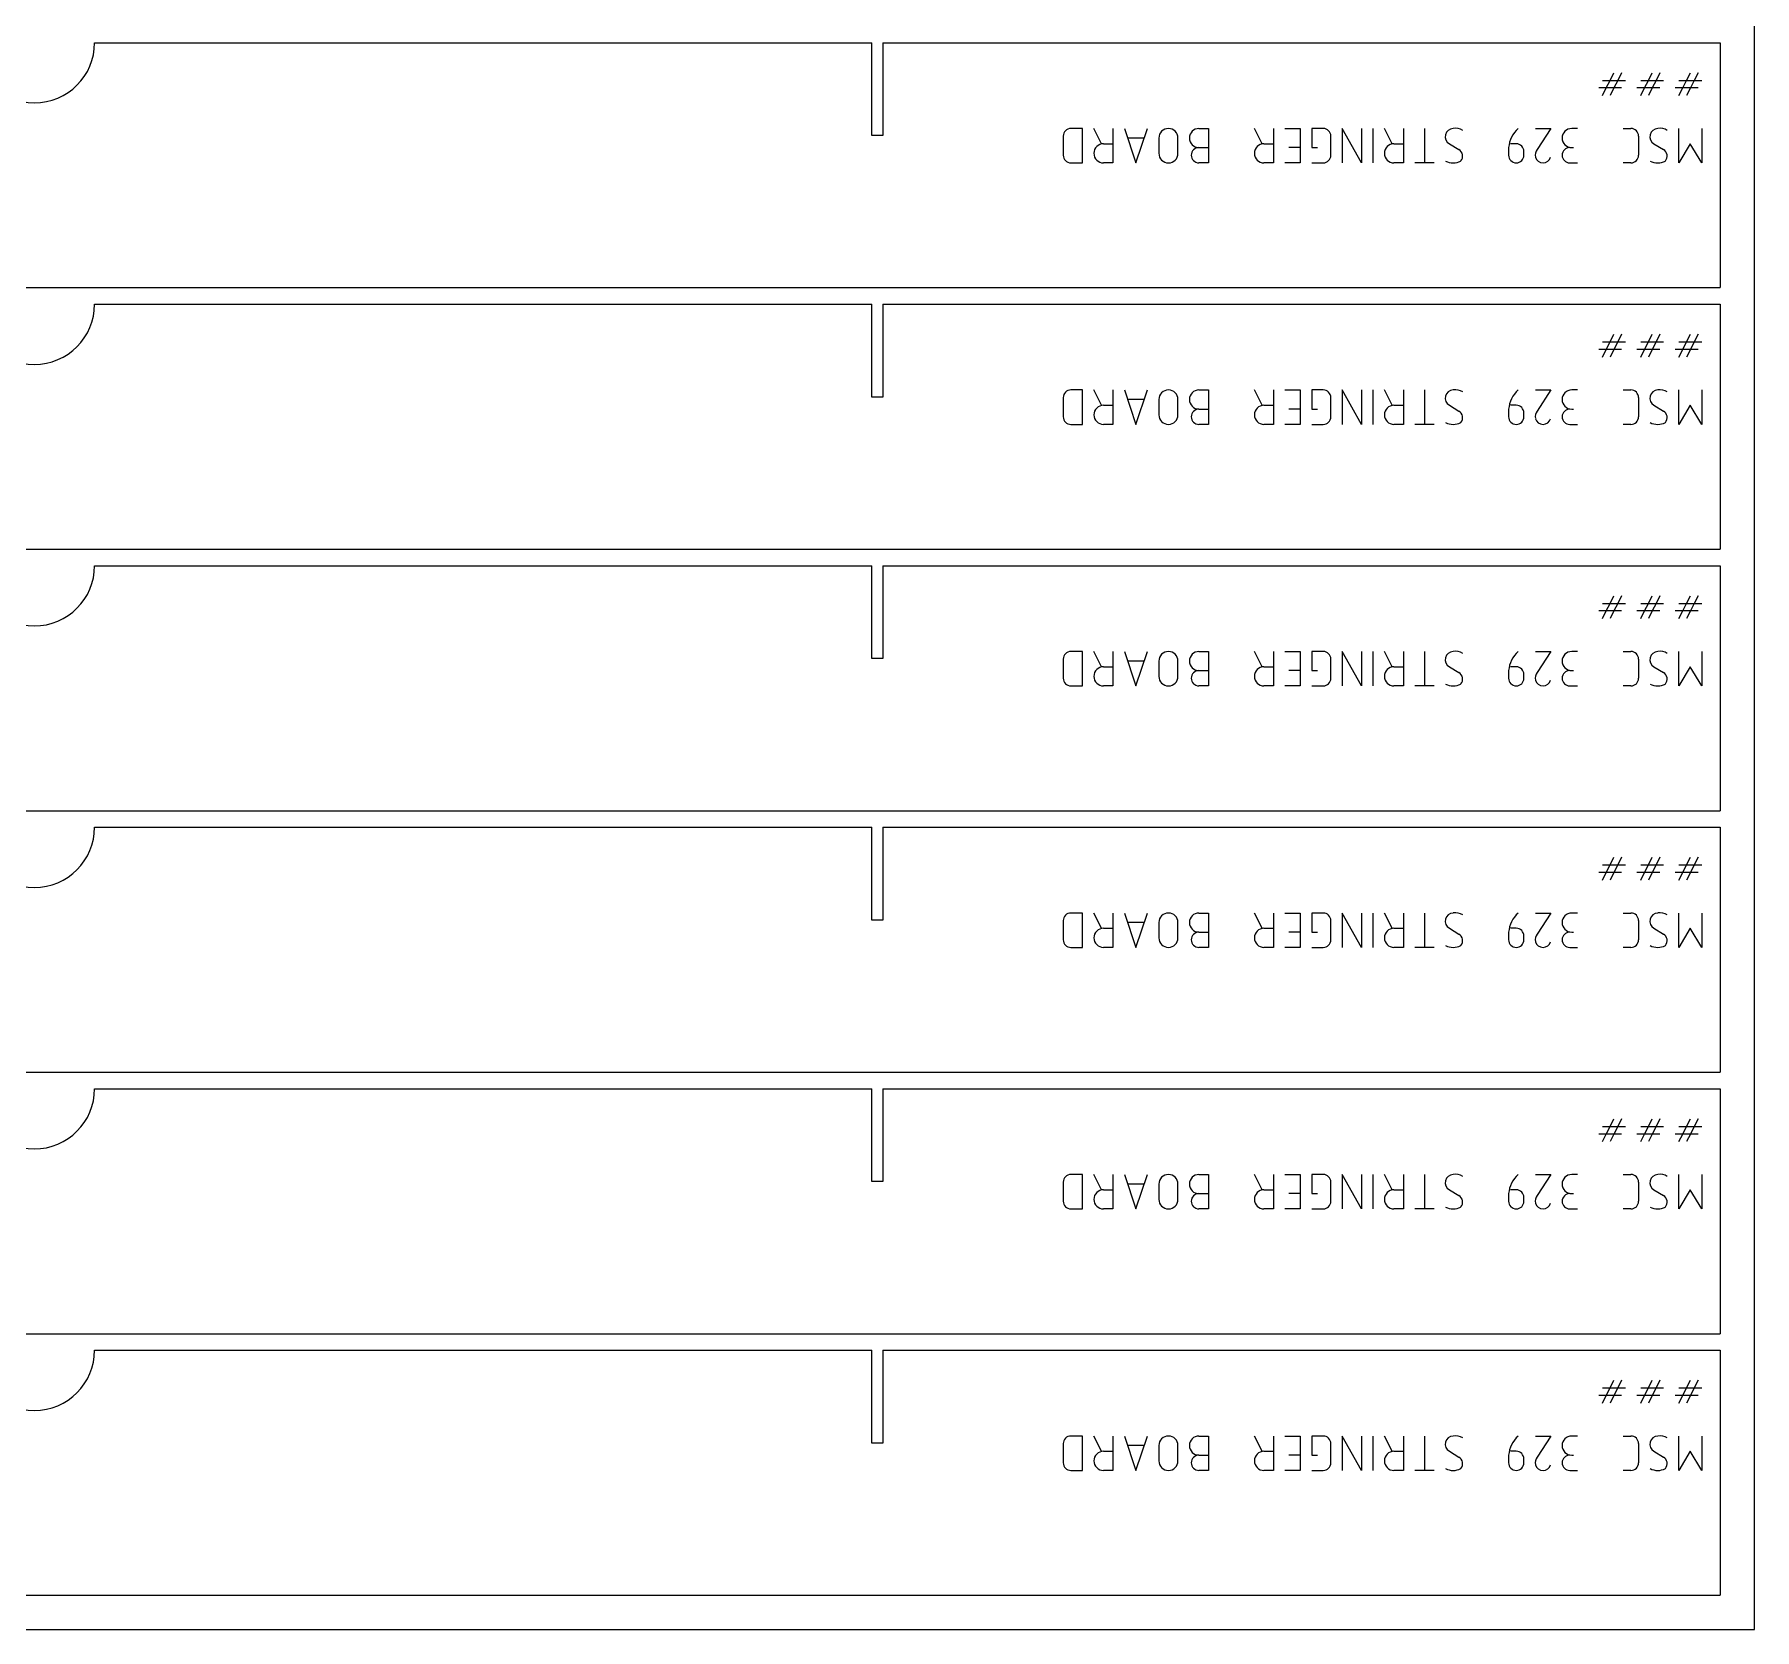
# Model space of a CAD drawing. Header units: millimetres. Extents: x 352 to 5752, y 371 to 2371.
# Drawn here: x 4152 to 4652, y 371 to 835 of the extents above; entities that cross this region are included whole.
import ezdxf

# ---------------------------------------------------------------- set-up
doc = ezdxf.new("R2010")
doc.units = ezdxf.units.MM
doc.layers.add('IV_MARK_SURFACE', color=2, linetype='Continuous', lineweight=5)
doc.layers.add('IV_OUTER_PROFILE', color=7, linetype='Continuous', lineweight=5)

msp = doc.modelspace()

# ---------------------------------------------------------------- linework, layer by layer
msp.add_lwpolyline([(3652.48, 371.21), (4652.48, 371.21), (4652.48, 2371.21), (3652.48, 2371.21)], close=True)
at = {"layer": 'IV_MARK_SURFACE'}
for p, q in [((4608.27, 821.46), (4610.49, 821.46)), ((4609.38, 819.24), (4610.49, 821.46)), ((4610.49, 821.46), (4611.6, 823.68)), ((4610.49, 821.46), (4612.71, 821.46)), ((4612.71, 821.46), (4611.6, 819.24)), ((4613.83, 823.68), (4612.71, 821.46)), ((4612.71, 821.46), (4614.94, 821.46)), ((4619.38, 821.46), (4621.6, 821.46)), ((4620.49, 819.24), (4621.6, 821.46)), ((4621.6, 821.46), (4622.71, 823.68)), ((4621.6, 821.46), (4623.83, 821.46)), ((4623.83, 821.46), (4622.71, 819.24)), ((4624.94, 823.68), (4623.83, 821.46)), ((4623.83, 821.46), (4626.05, 821.46)), ((4630.49, 821.46), (4632.71, 821.46)), ((4631.6, 819.24), (4632.71, 821.46)), ((4632.71, 821.46), (4633.83, 823.68)), ((4632.71, 821.46), (4634.94, 821.46)), ((4634.94, 821.46), (4633.83, 819.24)), ((4636.05, 823.68), (4634.94, 821.46)), ((4634.94, 821.46), (4637.16, 821.46)), ((4609.38, 819.24), (4607.16, 819.24)), ((4608.27, 817.02), (4609.38, 819.24)), ((4611.6, 819.24), (4609.38, 819.24)), ((4611.6, 819.24), (4610.49, 817.02)), ((4613.83, 819.24), (4611.6, 819.24)), ((4620.49, 819.24), (4618.27, 819.24)), ((4619.38, 817.02), (4620.49, 819.24)), ((4622.71, 819.24), (4620.49, 819.24)), ((4622.71, 819.24), (4621.6, 817.02)), ((4624.94, 819.24), (4622.71, 819.24)), ((4631.6, 819.24), (4629.38, 819.24)), ((4630.49, 817.02), (4631.6, 819.24)), ((4633.83, 819.24), (4631.6, 819.24)), ((4633.83, 819.24), (4632.71, 817.02)), ((4636.05, 819.24), (4633.83, 819.24)), ((4451.54, 805.25), (4451.54, 799.69)), ((4457.1, 807.47), (4453.76, 807.47)), ((4457.1, 797.47), (4457.1, 807.47)), ((4462.65, 803.02), (4460.43, 807.47)), ((4465.98, 807.47), (4465.98, 803.02)), ((4469.32, 807.47), (4472.65, 797.47)), ((4472.65, 797.47), (4475.98, 807.47)), ((4490.98, 807.47), (4493.76, 807.47)), ((4493.76, 807.47), (4493.76, 801.91)), ((4509.32, 803.02), (4507.1, 807.47)), ((4512.65, 807.47), (4512.65, 803.02)), ((4515.98, 807.47), (4520.43, 807.47)), ((4520.43, 807.47), (4520.43, 801.91)), ((4527.1, 807.47), (4523.76, 807.47)), ((4523.76, 807.47), (4523.76, 801.91)), ((4529.32, 799.69), (4529.32, 805.25)), ((4538.21, 797.47), (4532.65, 807.47)), ((4532.65, 807.47), (4532.65, 797.47)), ((4538.21, 807.47), (4538.21, 797.47)), ((4541.54, 807.47), (4541.54, 797.47)), ((4547.1, 803.02), (4544.87, 807.47)), ((4550.43, 807.47), (4550.43, 803.02)), ((4556.54, 807.47), (4556.54, 797.47)), ((4588.76, 807.47), (4593.21, 807.47)), ((4593.21, 807.47), (4589.32, 801.36)), ((4600.98, 807.47), (4599.32, 807.47)), ((4614.32, 807.47), (4616.54, 807.47)), ((4618.76, 805.25), (4618.76, 799.69)), ((4630.43, 797.47), (4630.43, 807.47)), ((4637.1, 807.47), (4637.1, 797.47)), ((4463.21, 803.02), (4465.98, 803.02)), ((4465.98, 803.02), (4465.98, 797.47)), ((4474.87, 804.69), (4470.43, 804.69)), ((4479.32, 804.69), (4479.32, 800.25)), ((4484.87, 800.25), (4484.87, 804.69)), ((4490.98, 801.91), (4493.76, 801.91)), ((4493.76, 801.91), (4493.76, 797.47)), ((4509.87, 803.02), (4512.65, 803.02)), ((4512.65, 803.02), (4512.65, 797.47)), ((4520.43, 801.91), (4517.1, 801.91)), ((4520.43, 801.91), (4520.43, 797.47)), ((4523.76, 801.91), (4525.43, 801.91)), ((4547.65, 803.02), (4550.43, 803.02)), ((4550.43, 803.02), (4550.43, 797.47)), ((4563.76, 803.02), (4566.54, 801.36)), ((4580.98, 801.91), (4580.98, 799.69)), ((4583.21, 803.02), (4581.54, 803.02)), ((4585.43, 799.69), (4585.43, 800.8)), ((4599.32, 801.91), (4599.87, 801.91)), ((4623.21, 803.02), (4625.98, 801.36)), ((4633.76, 803.02), (4630.43, 797.47)), ((4637.1, 797.47), (4633.76, 803.02)), ((4453.76, 797.47), (4457.1, 797.47)), ((4465.98, 797.47), (4463.21, 797.47)), ((4493.76, 797.47), (4490.98, 797.47)), ((4512.65, 797.47), (4509.87, 797.47)), ((4520.43, 797.47), (4515.98, 797.47)), ((4523.76, 797.47), (4527.1, 797.47)), ((4550.43, 797.47), (4547.65, 797.47)), ((4556.54, 797.47), (4553.76, 797.47)), ((4559.32, 797.47), (4556.54, 797.47)), ((4598.76, 797.47), (4600.98, 797.47)), ((4616.54, 797.47), (4614.32, 797.47)), ((4608.27, 745.46), (4610.49, 745.46)), ((4609.38, 743.24), (4610.49, 745.46)), ((4610.49, 745.46), (4611.6, 747.68)), ((4610.49, 745.46), (4612.71, 745.46)), ((4612.71, 745.46), (4611.6, 743.24)), ((4613.83, 747.68), (4612.71, 745.46)), ((4612.71, 745.46), (4614.94, 745.46)), ((4619.38, 745.46), (4621.6, 745.46)), ((4620.49, 743.24), (4621.6, 745.46)), ((4621.6, 745.46), (4622.71, 747.68)), ((4621.6, 745.46), (4623.83, 745.46)), ((4623.83, 745.46), (4622.71, 743.24)), ((4624.94, 747.68), (4623.83, 745.46)), ((4623.83, 745.46), (4626.05, 745.46)), ((4630.49, 745.46), (4632.71, 745.46)), ((4631.6, 743.24), (4632.71, 745.46)), ((4632.71, 745.46), (4633.83, 747.68)), ((4632.71, 745.46), (4634.94, 745.46)), ((4634.94, 745.46), (4633.83, 743.24)), ((4636.05, 747.68), (4634.94, 745.46)), ((4634.94, 745.46), (4637.16, 745.46)), ((4609.38, 743.24), (4607.16, 743.24)), ((4608.27, 741.02), (4609.38, 743.24)), ((4611.6, 743.24), (4609.38, 743.24)), ((4611.6, 743.24), (4610.49, 741.02)), ((4613.83, 743.24), (4611.6, 743.24)), ((4620.49, 743.24), (4618.27, 743.24)), ((4619.38, 741.02), (4620.49, 743.24)), ((4622.71, 743.24), (4620.49, 743.24)), ((4622.71, 743.24), (4621.6, 741.02)), ((4624.94, 743.24), (4622.71, 743.24)), ((4631.6, 743.24), (4629.38, 743.24)), ((4630.49, 741.02), (4631.6, 743.24)), ((4633.83, 743.24), (4631.6, 743.24)), ((4633.83, 743.24), (4632.71, 741.02)), ((4636.05, 743.24), (4633.83, 743.24)), ((4457.1, 731.47), (4453.76, 731.47)), ((4457.1, 721.47), (4457.1, 731.47)), ((4462.65, 727.02), (4460.43, 731.47)), ((4465.98, 731.47), (4465.98, 727.02)), ((4469.32, 731.47), (4472.65, 721.47)), ((4472.65, 721.47), (4475.98, 731.47)), ((4490.98, 731.47), (4493.76, 731.47)), ((4493.76, 731.47), (4493.76, 725.91)), ((4509.32, 727.02), (4507.1, 731.47)), ((4512.65, 731.47), (4512.65, 727.02)), ((4515.98, 731.47), (4520.43, 731.47)), ((4520.43, 731.47), (4520.43, 725.91)), ((4527.1, 731.47), (4523.76, 731.47)), ((4523.76, 731.47), (4523.76, 725.91)), ((4538.21, 721.47), (4532.65, 731.47)), ((4532.65, 731.47), (4532.65, 721.47)), ((4538.21, 731.47), (4538.21, 721.47)), ((4541.54, 731.47), (4541.54, 721.47)), ((4547.1, 727.02), (4544.87, 731.47)), ((4550.43, 731.47), (4550.43, 727.02)), ((4556.54, 731.47), (4556.54, 721.47)), ((4588.76, 731.47), (4593.21, 731.47)), ((4593.21, 731.47), (4589.32, 725.36)), ((4600.98, 731.47), (4599.32, 731.47)), ((4614.32, 731.47), (4616.54, 731.47)), ((4630.43, 721.47), (4630.43, 731.47)), ((4637.1, 731.47), (4637.1, 721.47)), ((4451.54, 729.25), (4451.54, 723.69)), ((4463.21, 727.02), (4465.98, 727.02)), ((4465.98, 727.02), (4465.98, 721.47)), ((4474.87, 728.69), (4470.43, 728.69)), ((4479.32, 728.69), (4479.32, 724.25)), ((4484.87, 724.25), (4484.87, 728.69)), ((4490.98, 725.91), (4493.76, 725.91)), ((4493.76, 725.91), (4493.76, 721.47)), ((4509.87, 727.02), (4512.65, 727.02)), ((4512.65, 727.02), (4512.65, 721.47)), ((4520.43, 725.91), (4517.1, 725.91)), ((4520.43, 725.91), (4520.43, 721.47)), ((4523.76, 725.91), (4525.43, 725.91)), ((4529.32, 723.69), (4529.32, 729.25)), ((4547.65, 727.02), (4550.43, 727.02)), ((4550.43, 727.02), (4550.43, 721.47)), ((4563.76, 727.02), (4566.54, 725.36)), ((4580.98, 725.91), (4580.98, 723.69)), ((4583.21, 727.02), (4581.54, 727.02)), ((4599.32, 725.91), (4599.87, 725.91)), ((4618.76, 729.25), (4618.76, 723.69)), ((4623.21, 727.02), (4625.98, 725.36)), ((4633.76, 727.02), (4630.43, 721.47)), ((4637.1, 721.47), (4633.76, 727.02)), ((4453.76, 721.47), (4457.1, 721.47)), ((4465.98, 721.47), (4463.21, 721.47)), ((4493.76, 721.47), (4490.98, 721.47)), ((4512.65, 721.47), (4509.87, 721.47)), ((4520.43, 721.47), (4515.98, 721.47)), ((4523.76, 721.47), (4527.1, 721.47)), ((4550.43, 721.47), (4547.65, 721.47)), ((4556.54, 721.47), (4553.76, 721.47)), ((4559.32, 721.47), (4556.54, 721.47)), ((4585.43, 723.69), (4585.43, 724.8)), ((4598.76, 721.47), (4600.98, 721.47)), ((4616.54, 721.47), (4614.32, 721.47)), ((4610.49, 669.46), (4611.6, 671.68)), ((4613.83, 671.68), (4612.71, 669.46)), ((4621.6, 669.46), (4622.71, 671.68)), ((4624.94, 671.68), (4623.83, 669.46)), ((4632.71, 669.46), (4633.83, 671.68)), ((4636.05, 671.68), (4634.94, 669.46)), ((4609.38, 667.24), (4607.16, 667.24)), ((4608.27, 669.46), (4610.49, 669.46)), ((4608.27, 665.02), (4609.38, 667.24)), ((4609.38, 667.24), (4610.49, 669.46)), ((4611.6, 667.24), (4609.38, 667.24)), ((4610.49, 669.46), (4612.71, 669.46)), ((4611.6, 667.24), (4610.49, 665.02)), ((4612.71, 669.46), (4611.6, 667.24)), ((4613.83, 667.24), (4611.6, 667.24)), ((4612.71, 669.46), (4614.94, 669.46)), ((4620.49, 667.24), (4618.27, 667.24)), ((4619.38, 669.46), (4621.6, 669.46)), ((4619.38, 665.02), (4620.49, 667.24)), ((4620.49, 667.24), (4621.6, 669.46)), ((4622.71, 667.24), (4620.49, 667.24)), ((4621.6, 669.46), (4623.83, 669.46)), ((4622.71, 667.24), (4621.6, 665.02)), ((4623.83, 669.46), (4622.71, 667.24)), ((4624.94, 667.24), (4622.71, 667.24)), ((4623.83, 669.46), (4626.05, 669.46)), ((4631.6, 667.24), (4629.38, 667.24)), ((4630.49, 669.46), (4632.71, 669.46)), ((4630.49, 665.02), (4631.6, 667.24)), ((4631.6, 667.24), (4632.71, 669.46)), ((4633.83, 667.24), (4631.6, 667.24)), ((4632.71, 669.46), (4634.94, 669.46)), ((4633.83, 667.24), (4632.71, 665.02)), ((4634.94, 669.46), (4633.83, 667.24)), ((4636.05, 667.24), (4633.83, 667.24)), ((4634.94, 669.46), (4637.16, 669.46)), ((4457.1, 655.47), (4453.76, 655.47)), ((4457.1, 645.47), (4457.1, 655.47)), ((4462.65, 651.02), (4460.43, 655.47)), ((4465.98, 655.47), (4465.98, 651.02)), ((4469.32, 655.47), (4472.65, 645.47)), ((4472.65, 645.47), (4475.98, 655.47)), ((4490.98, 655.47), (4493.76, 655.47)), ((4493.76, 655.47), (4493.76, 649.91)), ((4509.32, 651.02), (4507.1, 655.47)), ((4512.65, 655.47), (4512.65, 651.02)), ((4515.98, 655.47), (4520.43, 655.47)), ((4520.43, 655.47), (4520.43, 649.91)), ((4527.1, 655.47), (4523.76, 655.47)), ((4523.76, 655.47), (4523.76, 649.91)), ((4538.21, 645.47), (4532.65, 655.47)), ((4532.65, 655.47), (4532.65, 645.47)), ((4538.21, 655.47), (4538.21, 645.47)), ((4541.54, 655.47), (4541.54, 645.47)), ((4547.1, 651.02), (4544.87, 655.47)), ((4550.43, 655.47), (4550.43, 651.02)), ((4556.54, 655.47), (4556.54, 645.47)), ((4588.76, 655.47), (4593.21, 655.47)), ((4593.21, 655.47), (4589.32, 649.36)), ((4600.98, 655.47), (4599.32, 655.47)), ((4614.32, 655.47), (4616.54, 655.47)), ((4630.43, 645.47), (4630.43, 655.47)), ((4637.1, 655.47), (4637.1, 645.47)), ((4451.54, 653.25), (4451.54, 647.69)), ((4463.21, 651.02), (4465.98, 651.02)), ((4465.98, 651.02), (4465.98, 645.47)), ((4474.87, 652.69), (4470.43, 652.69)), ((4479.32, 652.69), (4479.32, 648.25)), ((4484.87, 648.25), (4484.87, 652.69)), ((4509.87, 651.02), (4512.65, 651.02)), ((4512.65, 651.02), (4512.65, 645.47)), ((4529.32, 647.69), (4529.32, 653.25)), ((4547.65, 651.02), (4550.43, 651.02)), ((4550.43, 651.02), (4550.43, 645.47)), ((4563.76, 651.02), (4566.54, 649.36)), ((4583.21, 651.02), (4581.54, 651.02)), ((4618.76, 653.25), (4618.76, 647.69)), ((4623.21, 651.02), (4625.98, 649.36)), ((4633.76, 651.02), (4630.43, 645.47)), ((4637.1, 645.47), (4633.76, 651.02)), ((4453.76, 645.47), (4457.1, 645.47)), ((4465.98, 645.47), (4463.21, 645.47)), ((4490.98, 649.91), (4493.76, 649.91)), ((4493.76, 645.47), (4490.98, 645.47)), ((4493.76, 649.91), (4493.76, 645.47)), ((4512.65, 645.47), (4509.87, 645.47)), ((4520.43, 645.47), (4515.98, 645.47)), ((4520.43, 649.91), (4517.1, 649.91)), ((4520.43, 649.91), (4520.43, 645.47)), ((4523.76, 649.91), (4525.43, 649.91)), ((4523.76, 645.47), (4527.1, 645.47)), ((4550.43, 645.47), (4547.65, 645.47)), ((4556.54, 645.47), (4553.76, 645.47)), ((4559.32, 645.47), (4556.54, 645.47)), ((4580.98, 649.91), (4580.98, 647.69)), ((4585.43, 647.69), (4585.43, 648.8)), ((4598.76, 645.47), (4600.98, 645.47)), ((4599.32, 649.91), (4599.87, 649.91)), ((4616.54, 645.47), (4614.32, 645.47)), ((4610.49, 593.46), (4611.6, 595.68)), ((4613.83, 595.68), (4612.71, 593.46)), ((4621.6, 593.46), (4622.71, 595.68)), ((4624.94, 595.68), (4623.83, 593.46)), ((4632.71, 593.46), (4633.83, 595.68)), ((4636.05, 595.68), (4634.94, 593.46)), ((4609.38, 591.24), (4607.16, 591.24)), ((4608.27, 593.46), (4610.49, 593.46)), ((4608.27, 589.02), (4609.38, 591.24)), ((4609.38, 591.24), (4610.49, 593.46)), ((4611.6, 591.24), (4609.38, 591.24)), ((4610.49, 593.46), (4612.71, 593.46)), ((4611.6, 591.24), (4610.49, 589.02)), ((4612.71, 593.46), (4611.6, 591.24)), ((4613.83, 591.24), (4611.6, 591.24)), ((4612.71, 593.46), (4614.94, 593.46)), ((4620.49, 591.24), (4618.27, 591.24)), ((4619.38, 593.46), (4621.6, 593.46)), ((4619.38, 589.02), (4620.49, 591.24)), ((4620.49, 591.24), (4621.6, 593.46)), ((4622.71, 591.24), (4620.49, 591.24)), ((4621.6, 593.46), (4623.83, 593.46)), ((4622.71, 591.24), (4621.6, 589.02)), ((4623.83, 593.46), (4622.71, 591.24)), ((4624.94, 591.24), (4622.71, 591.24)), ((4623.83, 593.46), (4626.05, 593.46)), ((4631.6, 591.24), (4629.38, 591.24)), ((4630.49, 593.46), (4632.71, 593.46)), ((4630.49, 589.02), (4631.6, 591.24)), ((4631.6, 591.24), (4632.71, 593.46)), ((4633.83, 591.24), (4631.6, 591.24)), ((4632.71, 593.46), (4634.94, 593.46)), ((4633.83, 591.24), (4632.71, 589.02)), ((4634.94, 593.46), (4633.83, 591.24)), ((4636.05, 591.24), (4633.83, 591.24)), ((4634.94, 593.46), (4637.16, 593.46)), ((4451.54, 577.25), (4451.54, 571.69)), ((4457.1, 579.47), (4453.76, 579.47)), ((4457.1, 569.47), (4457.1, 579.47)), ((4462.65, 575.02), (4460.43, 579.47)), ((4463.21, 575.02), (4465.98, 575.02)), ((4465.98, 579.47), (4465.98, 575.02)), ((4465.98, 575.02), (4465.98, 569.47)), ((4469.32, 579.47), (4472.65, 569.47)), ((4474.87, 576.69), (4470.43, 576.69)), ((4472.65, 569.47), (4475.98, 579.47)), ((4479.32, 576.69), (4479.32, 572.25)), ((4484.87, 572.25), (4484.87, 576.69)), ((4490.98, 579.47), (4493.76, 579.47)), ((4493.76, 579.47), (4493.76, 573.91)), ((4509.32, 575.02), (4507.1, 579.47)), ((4509.87, 575.02), (4512.65, 575.02)), ((4512.65, 579.47), (4512.65, 575.02)), ((4512.65, 575.02), (4512.65, 569.47)), ((4515.98, 579.47), (4520.43, 579.47)), ((4520.43, 579.47), (4520.43, 573.91)), ((4527.1, 579.47), (4523.76, 579.47)), ((4523.76, 579.47), (4523.76, 573.91)), ((4529.32, 571.69), (4529.32, 577.25)), ((4538.21, 569.47), (4532.65, 579.47)), ((4532.65, 579.47), (4532.65, 569.47)), ((4538.21, 579.47), (4538.21, 569.47)), ((4541.54, 579.47), (4541.54, 569.47)), ((4547.1, 575.02), (4544.87, 579.47)), ((4547.65, 575.02), (4550.43, 575.02)), ((4550.43, 579.47), (4550.43, 575.02)), ((4550.43, 575.02), (4550.43, 569.47)), ((4556.54, 579.47), (4556.54, 569.47)), ((4563.76, 575.02), (4566.54, 573.36)), ((4583.21, 575.02), (4581.54, 575.02)), ((4588.76, 579.47), (4593.21, 579.47)), ((4593.21, 579.47), (4589.32, 573.36)), ((4600.98, 579.47), (4599.32, 579.47)), ((4614.32, 579.47), (4616.54, 579.47)), ((4618.76, 577.25), (4618.76, 571.69)), ((4623.21, 575.02), (4625.98, 573.36)), ((4630.43, 569.47), (4630.43, 579.47)), ((4633.76, 575.02), (4630.43, 569.47)), ((4637.1, 569.47), (4633.76, 575.02)), ((4637.1, 579.47), (4637.1, 569.47)), ((4490.98, 573.91), (4493.76, 573.91)), ((4493.76, 573.91), (4493.76, 569.47)), ((4520.43, 573.91), (4517.1, 573.91)), ((4520.43, 573.91), (4520.43, 569.47)), ((4523.76, 573.91), (4525.43, 573.91)), ((4580.98, 573.91), (4580.98, 571.69)), ((4585.43, 571.69), (4585.43, 572.8)), ((4599.32, 573.91), (4599.87, 573.91)), ((4453.76, 569.47), (4457.1, 569.47)), ((4465.98, 569.47), (4463.21, 569.47)), ((4493.76, 569.47), (4490.98, 569.47)), ((4512.65, 569.47), (4509.87, 569.47)), ((4520.43, 569.47), (4515.98, 569.47)), ((4523.76, 569.47), (4527.1, 569.47)), ((4550.43, 569.47), (4547.65, 569.47)), ((4556.54, 569.47), (4553.76, 569.47)), ((4559.32, 569.47), (4556.54, 569.47)), ((4598.76, 569.47), (4600.98, 569.47)), ((4616.54, 569.47), (4614.32, 569.47)), ((4609.38, 515.24), (4607.16, 515.24)), ((4608.27, 517.46), (4610.49, 517.46)), ((4608.27, 513.02), (4609.38, 515.24)), ((4609.38, 515.24), (4610.49, 517.46)), ((4611.6, 515.24), (4609.38, 515.24)), ((4610.49, 517.46), (4611.6, 519.68)), ((4610.49, 517.46), (4612.71, 517.46)), ((4611.6, 515.24), (4610.49, 513.02)), ((4612.71, 517.46), (4611.6, 515.24)), ((4613.83, 515.24), (4611.6, 515.24)), ((4613.83, 519.68), (4612.71, 517.46)), ((4612.71, 517.46), (4614.94, 517.46)), ((4620.49, 515.24), (4618.27, 515.24)), ((4619.38, 517.46), (4621.6, 517.46)), ((4619.38, 513.02), (4620.49, 515.24)), ((4620.49, 515.24), (4621.6, 517.46)), ((4622.71, 515.24), (4620.49, 515.24)), ((4621.6, 517.46), (4622.71, 519.68)), ((4621.6, 517.46), (4623.83, 517.46)), ((4622.71, 515.24), (4621.6, 513.02)), ((4623.83, 517.46), (4622.71, 515.24)), ((4624.94, 515.24), (4622.71, 515.24)), ((4624.94, 519.68), (4623.83, 517.46)), ((4623.83, 517.46), (4626.05, 517.46)), ((4631.6, 515.24), (4629.38, 515.24)), ((4630.49, 517.46), (4632.71, 517.46)), ((4630.49, 513.02), (4631.6, 515.24)), ((4631.6, 515.24), (4632.71, 517.46)), ((4633.83, 515.24), (4631.6, 515.24)), ((4632.71, 517.46), (4633.83, 519.68)), ((4632.71, 517.46), (4634.94, 517.46)), ((4633.83, 515.24), (4632.71, 513.02)), ((4634.94, 517.46), (4633.83, 515.24)), ((4636.05, 515.24), (4633.83, 515.24)), ((4636.05, 519.68), (4634.94, 517.46)), ((4634.94, 517.46), (4637.16, 517.46)), ((4451.54, 501.25), (4451.54, 495.69)), ((4457.1, 503.47), (4453.76, 503.47)), ((4457.1, 493.47), (4457.1, 503.47)), ((4462.65, 499.02), (4460.43, 503.47)), ((4465.98, 503.47), (4465.98, 499.02)), ((4469.32, 503.47), (4472.65, 493.47)), ((4474.87, 500.69), (4470.43, 500.69)), ((4472.65, 493.47), (4475.98, 503.47)), ((4479.32, 500.69), (4479.32, 496.25)), ((4484.87, 496.25), (4484.87, 500.69)), ((4490.98, 503.47), (4493.76, 503.47)), ((4493.76, 503.47), (4493.76, 497.91)), ((4509.32, 499.02), (4507.1, 503.47)), ((4512.65, 503.47), (4512.65, 499.02)), ((4515.98, 503.47), (4520.43, 503.47)), ((4520.43, 503.47), (4520.43, 497.91)), ((4527.1, 503.47), (4523.76, 503.47)), ((4523.76, 503.47), (4523.76, 497.91)), ((4529.32, 495.69), (4529.32, 501.25)), ((4538.21, 493.47), (4532.65, 503.47)), ((4532.65, 503.47), (4532.65, 493.47)), ((4538.21, 503.47), (4538.21, 493.47)), ((4541.54, 503.47), (4541.54, 493.47)), ((4547.1, 499.02), (4544.87, 503.47)), ((4550.43, 503.47), (4550.43, 499.02)), ((4556.54, 503.47), (4556.54, 493.47)), ((4588.76, 503.47), (4593.21, 503.47)), ((4593.21, 503.47), (4589.32, 497.36)), ((4600.98, 503.47), (4599.32, 503.47)), ((4614.32, 503.47), (4616.54, 503.47)), ((4618.76, 501.25), (4618.76, 495.69)), ((4630.43, 493.47), (4630.43, 503.47)), ((4637.1, 503.47), (4637.1, 493.47)), ((4463.21, 499.02), (4465.98, 499.02)), ((4465.98, 499.02), (4465.98, 493.47)), ((4490.98, 497.91), (4493.76, 497.91)), ((4493.76, 497.91), (4493.76, 493.47)), ((4509.87, 499.02), (4512.65, 499.02)), ((4512.65, 499.02), (4512.65, 493.47)), ((4520.43, 497.91), (4517.1, 497.91)), ((4520.43, 497.91), (4520.43, 493.47)), ((4523.76, 497.91), (4525.43, 497.91)), ((4547.65, 499.02), (4550.43, 499.02)), ((4550.43, 499.02), (4550.43, 493.47)), ((4563.76, 499.02), (4566.54, 497.36)), ((4580.98, 497.91), (4580.98, 495.69)), ((4583.21, 499.02), (4581.54, 499.02)), ((4585.43, 495.69), (4585.43, 496.8)), ((4599.32, 497.91), (4599.87, 497.91)), ((4623.21, 499.02), (4625.98, 497.36)), ((4633.76, 499.02), (4630.43, 493.47)), ((4637.1, 493.47), (4633.76, 499.02)), ((4453.76, 493.47), (4457.1, 493.47)), ((4465.98, 493.47), (4463.21, 493.47)), ((4493.76, 493.47), (4490.98, 493.47)), ((4512.65, 493.47), (4509.87, 493.47)), ((4520.43, 493.47), (4515.98, 493.47)), ((4523.76, 493.47), (4527.1, 493.47)), ((4550.43, 493.47), (4547.65, 493.47)), ((4556.54, 493.47), (4553.76, 493.47)), ((4559.32, 493.47), (4556.54, 493.47)), ((4598.76, 493.47), (4600.98, 493.47)), ((4616.54, 493.47), (4614.32, 493.47)), ((4608.27, 441.46), (4610.49, 441.46)), ((4609.38, 439.24), (4610.49, 441.46)), ((4610.49, 441.46), (4611.6, 443.68)), ((4610.49, 441.46), (4612.71, 441.46)), ((4612.71, 441.46), (4611.6, 439.24)), ((4613.83, 443.68), (4612.71, 441.46)), ((4612.71, 441.46), (4614.94, 441.46)), ((4619.38, 441.46), (4621.6, 441.46)), ((4620.49, 439.24), (4621.6, 441.46)), ((4621.6, 441.46), (4622.71, 443.68)), ((4621.6, 441.46), (4623.83, 441.46)), ((4623.83, 441.46), (4622.71, 439.24)), ((4624.94, 443.68), (4623.83, 441.46)), ((4623.83, 441.46), (4626.05, 441.46)), ((4630.49, 441.46), (4632.71, 441.46)), ((4631.6, 439.24), (4632.71, 441.46)), ((4632.71, 441.46), (4633.83, 443.68)), ((4632.71, 441.46), (4634.94, 441.46)), ((4634.94, 441.46), (4633.83, 439.24)), ((4636.05, 443.68), (4634.94, 441.46)), ((4634.94, 441.46), (4637.16, 441.46)), ((4609.38, 439.24), (4607.16, 439.24)), ((4608.27, 437.02), (4609.38, 439.24)), ((4611.6, 439.24), (4609.38, 439.24)), ((4611.6, 439.24), (4610.49, 437.02)), ((4613.83, 439.24), (4611.6, 439.24)), ((4620.49, 439.24), (4618.27, 439.24)), ((4619.38, 437.02), (4620.49, 439.24)), ((4622.71, 439.24), (4620.49, 439.24)), ((4622.71, 439.24), (4621.6, 437.02)), ((4624.94, 439.24), (4622.71, 439.24)), ((4631.6, 439.24), (4629.38, 439.24)), ((4630.49, 437.02), (4631.6, 439.24)), ((4633.83, 439.24), (4631.6, 439.24)), ((4633.83, 439.24), (4632.71, 437.02)), ((4636.05, 439.24), (4633.83, 439.24)), ((4451.54, 425.25), (4451.54, 419.69)), ((4457.1, 427.47), (4453.76, 427.47)), ((4457.1, 417.47), (4457.1, 427.47)), ((4462.65, 423.02), (4460.43, 427.47)), ((4465.98, 427.47), (4465.98, 423.02)), ((4469.32, 427.47), (4472.65, 417.47)), ((4472.65, 417.47), (4475.98, 427.47)), ((4490.98, 427.47), (4493.76, 427.47)), ((4493.76, 427.47), (4493.76, 421.91)), ((4509.32, 423.02), (4507.1, 427.47)), ((4512.65, 427.47), (4512.65, 423.02)), ((4515.98, 427.47), (4520.43, 427.47)), ((4520.43, 427.47), (4520.43, 421.91)), ((4527.1, 427.47), (4523.76, 427.47)), ((4523.76, 427.47), (4523.76, 421.91)), ((4529.32, 419.69), (4529.32, 425.25)), ((4538.21, 417.47), (4532.65, 427.47)), ((4532.65, 427.47), (4532.65, 417.47)), ((4538.21, 427.47), (4538.21, 417.47)), ((4541.54, 427.47), (4541.54, 417.47)), ((4547.1, 423.02), (4544.87, 427.47)), ((4550.43, 427.47), (4550.43, 423.02)), ((4556.54, 427.47), (4556.54, 417.47)), ((4588.76, 427.47), (4593.21, 427.47)), ((4593.21, 427.47), (4589.32, 421.36)), ((4600.98, 427.47), (4599.32, 427.47)), ((4614.32, 427.47), (4616.54, 427.47)), ((4618.76, 425.25), (4618.76, 419.69)), ((4630.43, 417.47), (4630.43, 427.47)), ((4637.1, 427.47), (4637.1, 417.47)), ((4463.21, 423.02), (4465.98, 423.02)), ((4465.98, 423.02), (4465.98, 417.47)), ((4474.87, 424.69), (4470.43, 424.69)), ((4479.32, 424.69), (4479.32, 420.25)), ((4484.87, 420.25), (4484.87, 424.69)), ((4490.98, 421.91), (4493.76, 421.91)), ((4493.76, 421.91), (4493.76, 417.47)), ((4509.87, 423.02), (4512.65, 423.02)), ((4512.65, 423.02), (4512.65, 417.47)), ((4520.43, 421.91), (4517.1, 421.91)), ((4520.43, 421.91), (4520.43, 417.47)), ((4523.76, 421.91), (4525.43, 421.91)), ((4547.65, 423.02), (4550.43, 423.02)), ((4550.43, 423.02), (4550.43, 417.47)), ((4563.76, 423.02), (4566.54, 421.36)), ((4580.98, 421.91), (4580.98, 419.69)), ((4583.21, 423.02), (4581.54, 423.02)), ((4585.43, 419.69), (4585.43, 420.8)), ((4599.32, 421.91), (4599.87, 421.91)), ((4623.21, 423.02), (4625.98, 421.36)), ((4633.76, 423.02), (4630.43, 417.47)), ((4637.1, 417.47), (4633.76, 423.02)), ((4453.76, 417.47), (4457.1, 417.47)), ((4465.98, 417.47), (4463.21, 417.47)), ((4493.76, 417.47), (4490.98, 417.47)), ((4512.65, 417.47), (4509.87, 417.47)), ((4520.43, 417.47), (4515.98, 417.47)), ((4523.76, 417.47), (4527.1, 417.47)), ((4550.43, 417.47), (4547.65, 417.47)), ((4556.54, 417.47), (4553.76, 417.47)), ((4559.32, 417.47), (4556.54, 417.47)), ((4598.76, 417.47), (4600.98, 417.47)), ((4616.54, 417.47), (4614.32, 417.47))]:
    msp.add_line(p, q, dxfattribs=at)
for centre, radius, start, end in [((4453.76, 805.25), 2.22, 90, 180), ((4482.1, 804.69), 2.78, 0, 180), ((4490.98, 804.69), 2.78, 90, 270), ((4527.1, 805.25), 2.22, 0, 90), ((4564.97, 805.08), 2.39, 92.3685, 239.559), ((4565.58, 803.8), 3.74, 56.4174, 100.9627), ((4589.79, 800.98), 8.86, 132.9047, 173.9652), ((4599.32, 804.69), 2.78, 90, 270), ((4616.54, 805.25), 2.22, 0, 90), ((4624.42, 805.08), 2.39, 92.3685, 239.559), ((4625.03, 803.8), 3.74, 56.4174, 100.9627), ((4463.21, 800.25), 2.78, 90, 270), ((4482.1, 800.25), 2.78, 180, 0), ((4490.98, 799.69), 2.22, 90, 270), ((4509.87, 800.25), 2.78, 90, 270), ((4547.65, 800.25), 2.78, 90, 270), ((4565.41, 799.46), 2.21, 319.6263, 59.2984), ((4583.21, 800.8), 2.22, 0, 90), ((4591.75, 799.57), 3.02, 143.6911, 188.2364), ((4598.76, 799.69), 2.22, 90, 270), ((4624.86, 799.46), 2.21, 319.6263, 59.2984), ((4453.76, 799.69), 2.22, 180, 270), ((4527.1, 799.69), 2.22, 270, 0), ((4564.87, 802.15), 4.69, 241.7153, 298.2847), ((4583.21, 799.69), 2.22, 180, 0), ((4590.98, 799.79), 2.32, 196.4047, 343.5953), ((4616.54, 799.69), 2.22, 270, 0), ((4624.32, 802.15), 4.69, 241.7153, 298.2847), ((4453.76, 729.25), 2.22, 90, 180), ((4482.1, 728.69), 2.78, 0, 180), ((4490.98, 728.69), 2.78, 90, 270), ((4527.1, 729.25), 2.22, 0, 90), ((4564.97, 729.08), 2.39, 92.3685, 239.559), ((4565.58, 727.8), 3.74, 56.4174, 100.9627), ((4589.79, 724.98), 8.86, 132.9047, 173.9652), ((4599.32, 728.69), 2.78, 90, 270), ((4616.54, 729.25), 2.22, 0, 90), ((4624.42, 729.08), 2.39, 92.3685, 239.559), ((4625.03, 727.8), 3.74, 56.4174, 100.9627), ((4463.21, 724.25), 2.78, 90, 270), ((4490.98, 723.69), 2.22, 90, 270), ((4509.87, 724.25), 2.78, 90, 270), ((4547.65, 724.25), 2.78, 90, 270), ((4565.41, 723.46), 2.21, 319.6263, 59.2984), ((4583.21, 724.8), 2.22, 0, 90), ((4591.75, 723.57), 3.02, 143.6911, 188.2364), ((4598.76, 723.69), 2.22, 90, 270), ((4624.86, 723.46), 2.21, 319.6263, 59.2984), ((4453.76, 723.69), 2.22, 180, 270), ((4482.1, 724.25), 2.78, 180, 0), ((4527.1, 723.69), 2.22, 270, 0), ((4564.87, 726.15), 4.69, 241.7153, 298.2847), ((4583.21, 723.69), 2.22, 180, 0), ((4590.98, 723.79), 2.32, 196.4047, 343.5953), ((4616.54, 723.69), 2.22, 270, 0), ((4624.32, 726.15), 4.69, 241.7153, 298.2847), ((4453.76, 653.25), 2.22, 90, 180), ((4482.1, 652.69), 2.78, 0, 180), ((4490.98, 652.69), 2.78, 90, 270), ((4527.1, 653.25), 2.22, 0, 90), ((4564.97, 653.08), 2.39, 92.3685, 239.559), ((4565.58, 651.8), 3.74, 56.4174, 100.9627), ((4589.79, 648.98), 8.86, 132.9047, 173.9652), ((4599.32, 652.69), 2.78, 90, 270), ((4616.54, 653.25), 2.22, 0, 90), ((4624.42, 653.08), 2.39, 92.3685, 239.559), ((4625.03, 651.8), 3.74, 56.4174, 100.9627), ((4463.21, 648.25), 2.78, 90, 270), ((4509.87, 648.25), 2.78, 90, 270), ((4547.65, 648.25), 2.78, 90, 270), ((4583.21, 648.8), 2.22, 0, 90), ((4453.76, 647.69), 2.22, 180, 270), ((4482.1, 648.25), 2.78, 180, 0), ((4490.98, 647.69), 2.22, 90, 270), ((4527.1, 647.69), 2.22, 270, 0), ((4564.87, 650.15), 4.69, 241.7153, 298.2847), ((4565.41, 647.46), 2.21, 319.6263, 59.2984), ((4583.21, 647.69), 2.22, 180, 0), ((4591.75, 647.57), 3.02, 143.6911, 188.2364), ((4590.98, 647.79), 2.32, 196.4047, 343.5953), ((4598.76, 647.69), 2.22, 90, 270), ((4616.54, 647.69), 2.22, 270, 0), ((4624.32, 650.15), 4.69, 241.7153, 298.2847), ((4624.86, 647.46), 2.21, 319.6263, 59.2984), ((4453.76, 577.25), 2.22, 90, 180), ((4463.21, 572.25), 2.78, 90, 270), ((4482.1, 576.69), 2.78, 0, 180), ((4490.98, 576.69), 2.78, 90, 270), ((4509.87, 572.25), 2.78, 90, 270), ((4527.1, 577.25), 2.22, 0, 90), ((4547.65, 572.25), 2.78, 90, 270), ((4564.97, 577.08), 2.39, 92.3685, 239.559), ((4565.58, 575.8), 3.74, 56.4174, 100.9627), ((4589.79, 572.98), 8.86, 132.9047, 173.9652), ((4583.21, 572.8), 2.22, 0, 90), ((4599.32, 576.69), 2.78, 90, 270), ((4616.54, 577.25), 2.22, 0, 90), ((4624.42, 577.08), 2.39, 92.3685, 239.559), ((4625.03, 575.8), 3.74, 56.4174, 100.9627), ((4453.76, 571.69), 2.22, 180, 270), ((4482.1, 572.25), 2.78, 180, 0), ((4490.98, 571.69), 2.22, 90, 270), ((4527.1, 571.69), 2.22, 270, 0), ((4564.87, 574.15), 4.69, 241.7153, 298.2847), ((4565.41, 571.46), 2.21, 319.6263, 59.2984), ((4583.21, 571.69), 2.22, 180, 0), ((4591.75, 571.57), 3.02, 143.6911, 188.2364), ((4590.98, 571.79), 2.32, 196.4047, 343.5953), ((4598.76, 571.69), 2.22, 90, 270), ((4616.54, 571.69), 2.22, 270, 0), ((4624.32, 574.15), 4.69, 241.7153, 298.2847), ((4624.86, 571.46), 2.21, 319.6263, 59.2984), ((4453.76, 501.25), 2.22, 90, 180), ((4482.1, 500.69), 2.78, 0, 180), ((4490.98, 500.69), 2.78, 90, 270), ((4527.1, 501.25), 2.22, 0, 90), ((4564.97, 501.08), 2.39, 92.3685, 239.559), ((4565.58, 499.8), 3.74, 56.4174, 100.9627), ((4589.79, 496.98), 8.86, 132.9047, 173.9652), ((4599.32, 500.69), 2.78, 90, 270), ((4616.54, 501.25), 2.22, 0, 90), ((4624.42, 501.08), 2.39, 92.3685, 239.559), ((4625.03, 499.8), 3.74, 56.4174, 100.9627), ((4453.76, 495.69), 2.22, 180, 270), ((4463.21, 496.25), 2.78, 90, 270), ((4482.1, 496.25), 2.78, 180, 0), ((4490.98, 495.69), 2.22, 90, 270), ((4509.87, 496.25), 2.78, 90, 270), ((4527.1, 495.69), 2.22, 270, 0), ((4547.65, 496.25), 2.78, 90, 270), ((4565.41, 495.46), 2.21, 319.6263, 59.2984), ((4583.21, 495.69), 2.22, 180, 0), ((4583.21, 496.8), 2.22, 0, 90), ((4591.75, 495.57), 3.02, 143.6911, 188.2364), ((4590.98, 495.79), 2.32, 196.4047, 343.5953), ((4598.76, 495.69), 2.22, 90, 270), ((4616.54, 495.69), 2.22, 270, 0), ((4624.86, 495.46), 2.21, 319.6263, 59.2984), ((4564.87, 498.15), 4.69, 241.7153, 298.2847), ((4624.32, 498.15), 4.69, 241.7153, 298.2847), ((4453.76, 425.25), 2.22, 90, 180), ((4482.1, 424.69), 2.78, 0, 180), ((4490.98, 424.69), 2.78, 90, 270), ((4527.1, 425.25), 2.22, 0, 90), ((4564.97, 425.08), 2.39, 92.3685, 239.559), ((4565.58, 423.8), 3.74, 56.4174, 100.9627), ((4589.79, 420.98), 8.86, 132.9047, 173.9652), ((4599.32, 424.69), 2.78, 90, 270), ((4616.54, 425.25), 2.22, 0, 90), ((4624.42, 425.08), 2.39, 92.3685, 239.559), ((4625.03, 423.8), 3.74, 56.4174, 100.9627), ((4463.21, 420.25), 2.78, 90, 270), ((4482.1, 420.25), 2.78, 180, 0), ((4490.98, 419.69), 2.22, 90, 270), ((4509.87, 420.25), 2.78, 90, 270), ((4547.65, 420.25), 2.78, 90, 270), ((4565.41, 419.46), 2.21, 319.6263, 59.2984), ((4583.21, 420.8), 2.22, 0, 90), ((4591.75, 419.57), 3.02, 143.6911, 188.2364), ((4598.76, 419.69), 2.22, 90, 270), ((4624.86, 419.46), 2.21, 319.6263, 59.2984), ((4453.76, 419.69), 2.22, 180, 270), ((4527.1, 419.69), 2.22, 270, 0), ((4564.87, 422.15), 4.69, 241.7153, 298.2847), ((4583.21, 419.69), 2.22, 180, 0), ((4590.98, 419.79), 2.32, 196.4047, 343.5953), ((4616.54, 419.69), 2.22, 270, 0), ((4624.32, 422.15), 4.69, 241.7153, 298.2847)]:
    msp.add_arc(centre, radius, start, end, dxfattribs=at)
at = {"layer": 'IV_OUTER_PROFILE'}
for p, q in [((4169.98, 832.41), (4395.88, 832.41)), ((4395.88, 805.41), (4395.88, 832.41)), ((4399.08, 832.41), (4399.08, 805.41)), ((4399.08, 832.41), (4642.48, 832.41)), ((4642.48, 832.41), (4642.48, 761.21)), ((4399.08, 805.41), (4395.88, 805.41)), ((3662.48, 761.21), (4642.48, 761.21)), ((4169.98, 756.41), (4395.88, 756.41)), ((4395.88, 729.41), (4395.88, 756.41)), ((4399.08, 756.41), (4399.08, 729.41)), ((4399.08, 756.41), (4642.48, 756.41)), ((4642.48, 756.41), (4642.48, 685.21)), ((4399.08, 729.41), (4395.88, 729.41)), ((3662.48, 685.21), (4642.48, 685.21)), ((4169.98, 680.41), (4395.88, 680.41)), ((4395.88, 653.41), (4395.88, 680.41)), ((4399.08, 680.41), (4399.08, 653.41)), ((4399.08, 680.41), (4642.48, 680.41)), ((4642.48, 680.41), (4642.48, 609.21)), ((4399.08, 653.41), (4395.88, 653.41)), ((3662.48, 609.21), (4642.48, 609.21)), ((4169.98, 604.41), (4395.88, 604.41)), ((4395.88, 577.41), (4395.88, 604.41)), ((4399.08, 604.41), (4399.08, 577.41)), ((4399.08, 604.41), (4642.48, 604.41)), ((4642.48, 604.41), (4642.48, 533.21)), ((4399.08, 577.41), (4395.88, 577.41)), ((3662.48, 533.21), (4642.48, 533.21)), ((4169.98, 528.41), (4395.88, 528.41)), ((4395.88, 501.41), (4395.88, 528.41)), ((4399.08, 528.41), (4399.08, 501.41)), ((4399.08, 528.41), (4642.48, 528.41)), ((4642.48, 528.41), (4642.48, 457.21)), ((4399.08, 501.41), (4395.88, 501.41)), ((3662.48, 457.21), (4642.48, 457.21)), ((4169.98, 452.41), (4395.88, 452.41)), ((4395.88, 425.41), (4395.88, 452.41)), ((4399.08, 452.41), (4399.08, 425.41)), ((4399.08, 452.41), (4642.48, 452.41)), ((4642.48, 452.41), (4642.48, 381.21)), ((4399.08, 425.41), (4395.88, 425.41)), ((3662.48, 381.21), (4642.48, 381.21))]:
    msp.add_line(p, q, dxfattribs=at)
for centre in [(4152.48, 832.41), (4152.48, 756.41), (4152.48, 680.41), (4152.48, 604.41), (4152.48, 528.41), (4152.48, 452.41)]:
    msp.add_arc(centre, 17.5, 180, 0, dxfattribs=at)

doc.saveas('drawing.dxf')
